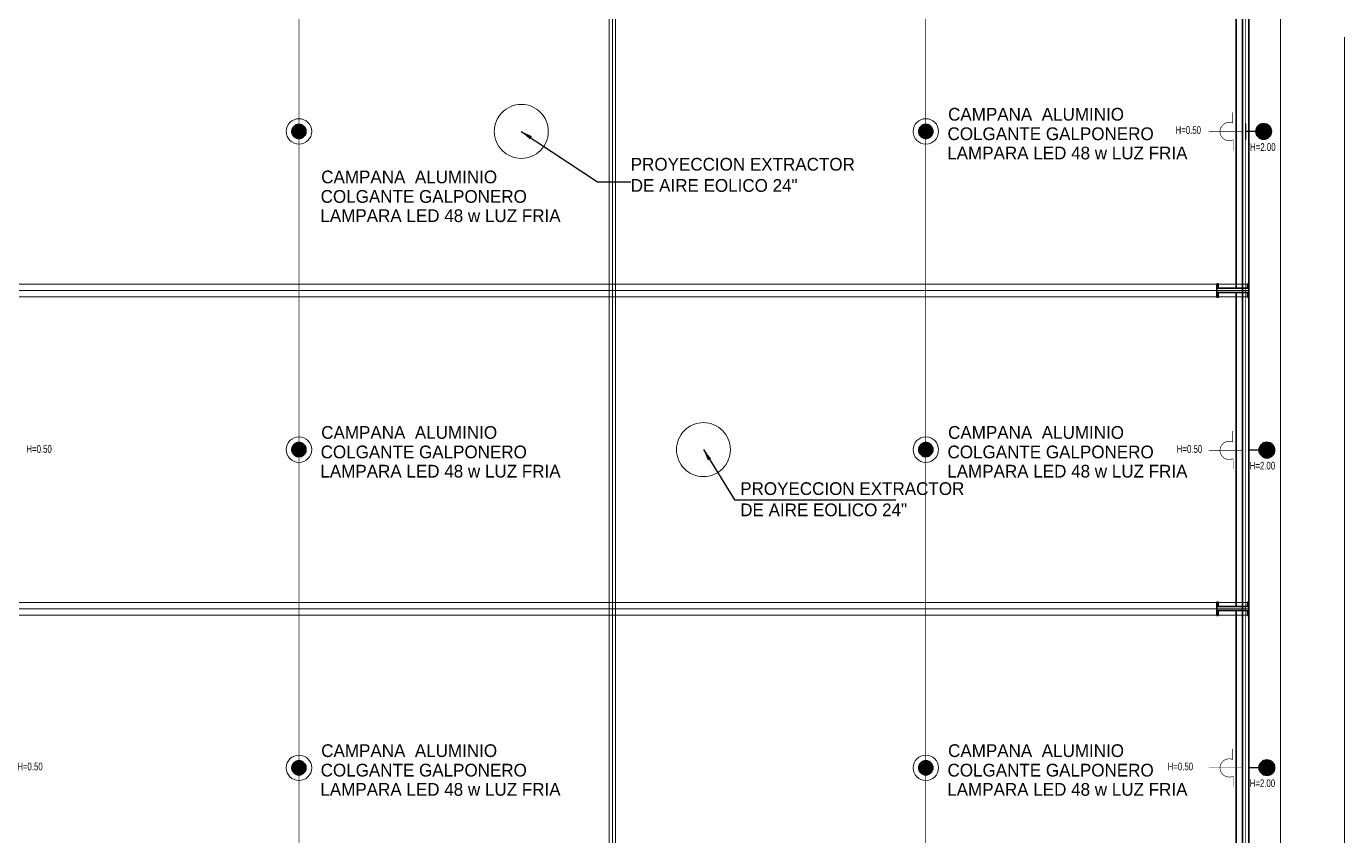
# Model space of a CAD drawing. Header units: millimetres. Extents: x 1972 to 5740, y 370 to 952.
# Drawn here: x 2695.26 to 2715.97, y 655.56 to 668.28 of the extents above; entities that cross this region are included whole.
import ezdxf

# ---------------------------------------------------------------- set-up
doc = ezdxf.new("R2010")
doc.units = ezdxf.units.MM
doc.header["$LTSCALE"] = 15
doc.linetypes.add('ACAD_ISO02W100', pattern=[15, 12, -3])
for name, color, linetype, lineweight in [('1 CIRCUITO  A  PB EXT', 11, 'Continuous', 30), ('1 CIRCUITO  D  INTERNO', 11, 'Continuous', 30), ('1 CIRCUITO T C', 11, 'Continuous', 30), ('1 ELECTRICIDAD', 11, 'Continuous', 9), ('cotas ROJAS', 5, 'Continuous', 13), ('MUROS', 1, 'Continuous', 30), ('SOMBRAS', 95, 'Continuous', 18)]:
    doc.layers.add(name, color=color, linetype=linetype, lineweight=lineweight)
doc.styles.add('texto', font='swisscl.ttf', dxfattribs={"height": 0.18})
doc.dimstyles.get("Standard").update_dxf_attribs({"dimtxt": 0.18, "dimasz": 0.18, "dimexe": 0.18, "dimexo": 0.0625, "dimgap": 0.09, "dimtad": 0, "dimtih": 1, "dimtoh": 1, "dimdec": 4, "dimzin": 0, "dimdsep": 46, "dimtxsty": 'Standard', "dimcen": 0.09, "dimadec": 0, "dimazin": 0, "dimtfac": 1, "dimtdec": 4, "dimtofl": 0, "dimtmove": 0, "dimatfit": 3, "dimfxl": 1, "dimtolj": 1, "dimtzin": 0, "dimarcsym": 0})

msp = doc.modelspace()

# ---------------------------------------------------------------- hatches: boundary and pattern name
at = {"layer": '1 CIRCUITO  D  INTERNO', "linetype": 'ACAD_ISO02W100', "ltscale": 0.01}
for points in [[(2699.43172, 666.62868, 1), (2699.65265, 666.62868, 1)], [(2709.28172, 666.62868, 1), (2709.50265, 666.62868, 1)], [(2699.43172, 661.62868, 1), (2699.65265, 661.62868, 1)], [(2709.28172, 661.62868, 1), (2709.50265, 661.62868, 1)], [(2699.43172, 656.62868, 1), (2699.65265, 656.62868, 1)], [(2709.28172, 656.62868, 1), (2709.50265, 656.62868, 1)]]:
    msp.add_hatch(color=256, dxfattribs=at).paths.add_polyline_path(points)

# ---------------------------------------------------------------- linework, layer by layer
at = {"layer": '1 CIRCUITO  A  PB EXT', "ltscale": 0.5, "const_width": 0.01}
msp.add_lwpolyline([(2714.46719, 676.63148), (2714.41719, 676.63148), (2714.41719, 654.15868), (2714.41719, 654.15868), (2714.41719, 654.15868), (2699.23223, 654.15868), (2699.23223, 654.22868)], dxfattribs=at)
at = {"layer": '1 CIRCUITO  A  PB EXT', "const_width": 0.02012}
for points in [[(2714.41719, 666.62817), (2714.41719, 666.75809)], [(2714.41719, 666.62817), (2714.41719, 666.49825)], [(2714.70112, 666.62817), (2714.41719, 666.62817)], [(2714.46719, 661.62146), (2714.46719, 661.75138)], [(2714.46719, 661.62146), (2714.46719, 661.49154)], [(2714.75112, 661.62146), (2714.46719, 661.62146)], [(2714.46719, 656.63148), (2714.46719, 656.76139)], [(2714.46719, 656.63148), (2714.46719, 656.50156)], [(2714.75112, 656.63148), (2714.46719, 656.63148)]]:
    msp.add_lwpolyline(points, dxfattribs=at)
at = {"layer": '1 CIRCUITO  A  PB EXT'}
for centre in [(2714.70112, 666.62817), (2714.75112, 661.62146), (2714.75112, 656.63148)]:
    msp.add_circle(centre, 0.12229, dxfattribs=at)
for points in [[(2714.58814, 666.67497), (2714.82341, 666.62817), (2714.57883, 666.62817)], [(2714.8141, 666.58137), (2714.57883, 666.62817), (2714.82341, 666.62817)], [(2714.57883, 666.62817), (2714.8141, 666.58137), (2714.58814, 666.58137)], [(2714.61465, 666.71464), (2714.8141, 666.67497), (2714.58814, 666.67497)], [(2714.82341, 666.62817), (2714.58814, 666.67497), (2714.8141, 666.67497)], [(2714.65432, 666.74115), (2714.78759, 666.71464), (2714.61465, 666.71464)], [(2714.8141, 666.67497), (2714.61465, 666.71464), (2714.78759, 666.71464)], [(2714.70112, 666.75046), (2714.74792, 666.74115), (2714.65432, 666.74115)], [(2714.78759, 666.71464), (2714.65432, 666.74115), (2714.74792, 666.74115)], [(2714.78759, 666.5417), (2714.58814, 666.58137), (2714.8141, 666.58137)], [(2714.58814, 666.58137), (2714.78759, 666.5417), (2714.61465, 666.5417)], [(2714.74792, 666.51519), (2714.61465, 666.5417), (2714.78759, 666.5417)], [(2714.61465, 666.5417), (2714.74792, 666.51519), (2714.65432, 666.51519)], [(2714.70112, 666.50588), (2714.65432, 666.51519), (2714.74792, 666.51519)], [(2714.63814, 661.66826), (2714.87341, 661.62146), (2714.62883, 661.62146)], [(2714.8641, 661.57466), (2714.62883, 661.62146), (2714.87341, 661.62146)], [(2714.62883, 661.62146), (2714.8641, 661.57466), (2714.63814, 661.57466)], [(2714.66465, 661.70793), (2714.8641, 661.66826), (2714.63814, 661.66826)], [(2714.87341, 661.62146), (2714.63814, 661.66826), (2714.8641, 661.66826)], [(2714.70432, 661.73444), (2714.83759, 661.70793), (2714.66465, 661.70793)], [(2714.8641, 661.66826), (2714.66465, 661.70793), (2714.83759, 661.70793)], [(2714.75112, 661.74375), (2714.79792, 661.73444), (2714.70432, 661.73444)], [(2714.83759, 661.70793), (2714.70432, 661.73444), (2714.79792, 661.73444)], [(2714.83759, 661.53499), (2714.63814, 661.57466), (2714.8641, 661.57466)], [(2714.63814, 661.57466), (2714.83759, 661.53499), (2714.66465, 661.53499)], [(2714.79792, 661.50848), (2714.66465, 661.53499), (2714.83759, 661.53499)], [(2714.66465, 661.53499), (2714.79792, 661.50848), (2714.70432, 661.50848)], [(2714.75112, 661.49917), (2714.70432, 661.50848), (2714.79792, 661.50848)], [(2714.63814, 656.67827), (2714.87341, 656.63148), (2714.62883, 656.63148)], [(2714.66465, 656.71795), (2714.8641, 656.67827), (2714.63814, 656.67827)], [(2714.87341, 656.63148), (2714.63814, 656.67827), (2714.8641, 656.67827)], [(2714.70432, 656.74446), (2714.83759, 656.71795), (2714.66465, 656.71795)], [(2714.8641, 656.67827), (2714.66465, 656.71795), (2714.83759, 656.71795)], [(2714.75112, 656.75376), (2714.79792, 656.74446), (2714.70432, 656.74446)], [(2714.83759, 656.71795), (2714.70432, 656.74446), (2714.79792, 656.74446)], [(2714.8641, 656.58468), (2714.62883, 656.63148), (2714.87341, 656.63148)], [(2714.62883, 656.63148), (2714.8641, 656.58468), (2714.63814, 656.58468)], [(2714.83759, 656.545), (2714.63814, 656.58468), (2714.8641, 656.58468)], [(2714.63814, 656.58468), (2714.83759, 656.545), (2714.66465, 656.545)], [(2714.79792, 656.5185), (2714.66465, 656.545), (2714.83759, 656.545)], [(2714.66465, 656.545), (2714.79792, 656.5185), (2714.70432, 656.5185)], [(2714.75112, 656.50919), (2714.70432, 656.5185), (2714.79792, 656.5185)]]:
    msp.add_solid(points, dxfattribs=at)
at = {"layer": '1 CIRCUITO  D  INTERNO', "linetype": 'ACAD_ISO02W100', "ltscale": 0.01, "const_width": 0.01}
for points in [[(2699.54219, 676.62868), (2699.54219, 654.22868), (2699.54219, 654.20368), (2709.45356, 654.20368), (2709.55356, 654.20368), (2709.55356, 654.22868)], [(2709.39219, 676.62868), (2709.39219, 654.20368)]]:
    msp.add_lwpolyline(points, dxfattribs=at)
at = {"layer": '1 CIRCUITO  D  INTERNO', "linetype": 'ACAD_ISO02W100', "ltscale": 0.01}
for centre in [(2699.54219, 666.62868), (2709.39219, 666.62868), (2699.54219, 661.62868), (2709.39219, 661.62868), (2699.54219, 656.62868), (2709.39219, 656.62868)]:
    msp.add_circle(centre, 0.11047, dxfattribs=at)
at = {"layer": '1 CIRCUITO T C', "ltscale": 0.5}
msp.add_line((2714.36719, 676.62868), (2714.36719, 654.17868), dxfattribs=at)
at = {"layer": '1 CIRCUITO T C', "ltscale": 0.5, "const_width": 0.01}
for points in [[(2714.2218, 666.33312), (2714.2218, 666.49801, -1.55536713), (2714.21493, 666.75907), (2714.21493, 666.93082)], [(2714.2218, 661.32311), (2714.2218, 661.48799, -1.55536713), (2714.21493, 661.74906), (2714.21493, 661.92081)], [(2714.2218, 656.33312), (2714.2218, 656.49801, -1.55536713), (2714.21493, 656.75907), (2714.21493, 656.93082)]]:
    msp.add_lwpolyline(points, format="xyb", dxfattribs=at)
for points in [[(2714.36719, 666.62868), (2713.83904, 666.62868)], [(2714.36719, 661.61866), (2713.83904, 661.61866)], [(2714.36719, 656.62868), (2714.36719, 656.62868), (2713.83904, 656.62868)]]:
    msp.add_lwpolyline(points, dxfattribs=at)
at = {"layer": '1 ELECTRICIDAD', "linetype": 'Continuous', "ltscale": 0.001}
for centre in [(2699.54219, 666.62868), (2709.39219, 666.62868), (2699.54219, 661.62868), (2709.39219, 661.62868), (2699.54219, 656.62868), (2709.39219, 656.62868)]:
    msp.add_circle(centre, 0.2, dxfattribs=at)
at = {"layer": 'MUROS', "linetype": 'Continuous', "ltscale": 0.001}
for p, q in [((2714.46719, 679.12868), (2714.46719, 654.12868)), ((2714.26719, 669.09868), (2714.26719, 664.16368)), ((2714.26719, 664.09868), (2714.26719, 659.16368)), ((2714.26719, 659.09868), (2714.26719, 654.22868))]:
    msp.add_line(p, q, dxfattribs=at)
for points in [[(2714.46719, 664.02368), (2714.46719, 664.23368), (2714.44719, 664.23368), (2714.44719, 664.16368), (2713.9868, 664.16368), (2713.9868, 664.23368), (2713.9668, 664.23368), (2713.9668, 664.02368), (2713.9868, 664.02368), (2713.9868, 664.09868), (2714.44719, 664.09868), (2714.44719, 664.02368), (2714.46719, 664.02368)], [(2714.46719, 659.02368), (2714.46719, 659.23368), (2714.44719, 659.23368), (2714.44719, 659.16368), (2713.9868, 659.16368), (2713.9868, 659.23368), (2713.9668, 659.23368), (2713.9668, 659.02368), (2713.9868, 659.02368), (2713.9868, 659.09868), (2714.44719, 659.09868), (2714.44719, 659.02368), (2714.46719, 659.02368)]]:
    msp.add_lwpolyline(points, close=True, dxfattribs=at)
at = {"layer": 'SOMBRAS', "linetype": 'Continuous', "ltscale": 0.001}
msp.add_line((2715.97324, 642.02868), (2715.97324, 668.11181), dxfattribs=at)
at = {"layer": 'SOMBRAS', "linetype": 'ACAD_ISO02W100', "ltscale": 20}
for p, q in [((2694.46719, 664.22868), (2714.46719, 664.22868)), ((2694.46719, 664.12868), (2714.46719, 664.12868)), ((2694.46719, 664.02868), (2714.46719, 664.02868)), ((2694.46719, 659.22868), (2714.46719, 659.22868)), ((2694.46719, 659.12868), (2714.46719, 659.12868)), ((2694.46719, 659.02868), (2714.46719, 659.02868))]:
    msp.add_line(p, q, dxfattribs=at)
at = {"layer": 'SOMBRAS', "linetype": 'Continuous', "ltscale": 0.001}
msp.add_lwpolyline([(2714.96719, 680.22868), (2714.96719, 642.12894)], dxfattribs=at)
at = {"layer": 'SOMBRAS', "linetype": 'ACAD_ISO02W100', "ltscale": 20}
msp.add_lwpolyline([(2704.46719, 679.12868), (2704.46719, 654.12868)], dxfattribs=at)
for points in [[(2704.46719, 665.37124), (2704.46719, 665.37124), (2704.46719, 669.12868), (2704.41719, 669.12868), (2704.41719, 664.12868), (2704.46719, 664.12868)], [(2704.46719, 665.37124), (2704.46719, 665.37124), (2704.46719, 669.12868), (2704.51719, 669.12868), (2704.51719, 664.12868), (2704.46719, 664.12868)], [(2704.46719, 660.37124), (2704.46719, 660.37124), (2704.46719, 664.12868), (2704.41719, 664.12868), (2704.41719, 659.12868), (2704.46719, 659.12868)], [(2704.46719, 660.37124), (2704.46719, 660.37124), (2704.46719, 664.12868), (2704.51719, 664.12868), (2704.51719, 659.12868), (2704.46719, 659.12868)], [(2704.46719, 655.37124), (2704.46719, 655.37124), (2704.46719, 659.12868), (2704.41719, 659.12868), (2704.41719, 654.12868), (2704.46719, 654.12868)], [(2704.46719, 655.37124), (2704.46719, 655.37124), (2704.46719, 659.12868), (2704.51719, 659.12868), (2704.51719, 654.12868), (2704.46719, 654.12868)]]:
    msp.add_lwpolyline(points, close=True, dxfattribs=at)
for centre in [(2703.03618, 666.62868), (2705.89819, 661.62868)]:
    msp.add_circle(centre, 0.42412, dxfattribs=at)

# ---------------------------------------------------------------- texts
at = {"layer": 'cotas ROJAS', "char_height": 0.12, "width": 1.5078199, "attachment_point": 1, "style": 'texto'}
for s, insert in [('H=0.50', (2713.31609, 666.7102)), ('H=2.00', (2714.48816, 666.44325)), ('H=0.50', (2695.25911, 661.69847)), ('H=0.50', (2713.33587, 661.69847)), ('H=2.00', (2714.48143, 661.43654)), ('H=0.50', (2695.11559, 656.7102)), ('H=0.50', (2713.19236, 656.7102)), ('H=2.00', (2714.48143, 656.44656))]:
    msp.add_mtext(s, dxfattribs=dict(at, insert=insert))
at = {"layer": 'SOMBRAS'}
for s, p in [('CAMPANA  ALUMINIO', (2709.74206, 666.79847)), ('COLGANTE GALPONERO  ', (2709.73338, 666.49221)), ('LAMPARA LED 48 w LUZ FRIA', (2709.72847, 666.18991)), ('CAMPANA  ALUMINIO', (2699.89206, 665.81351)), ('COLGANTE GALPONERO  ', (2699.88338, 665.50725)), ('LAMPARA LED 48 w LUZ FRIA', (2699.87847, 665.20495)), ('CAMPANA  ALUMINIO', (2699.89206, 661.79847)), ('CAMPANA  ALUMINIO', (2709.74206, 661.79847)), ('COLGANTE GALPONERO  ', (2699.88338, 661.49221)), ('COLGANTE GALPONERO  ', (2709.73338, 661.49221)), ('LAMPARA LED 48 w LUZ FRIA', (2699.87847, 661.18991)), ('LAMPARA LED 48 w LUZ FRIA', (2709.72847, 661.18991)), ('CAMPANA  ALUMINIO', (2699.89206, 656.79847)), ('CAMPANA  ALUMINIO', (2709.74206, 656.79847)), ('COLGANTE GALPONERO  ', (2699.88338, 656.49221)), ('COLGANTE GALPONERO  ', (2709.73338, 656.49221)), ('LAMPARA LED 48 w LUZ FRIA', (2699.87847, 656.18991)), ('LAMPARA LED 48 w LUZ FRIA', (2709.72847, 656.18991))]:
    msp.add_text(s, height=0.2, dxfattribs=at).set_placement(p)
at = {"layer": 'SOMBRAS', "char_height": 0.2, "width": 3.3777443, "attachment_point": 1}
for insert in [(2704.75567, 666.21301), (2706.47574, 661.11583)]:
    msp.add_mtext('PROYECCION EXTRACTOR\\PDE AIRE EOLICO 24"', dxfattribs=dict(at, insert=insert))

# ---------------------------------------------------------------- leaders
at = {"layer": 'SOMBRAS', "linetype": 'Continuous', "ltscale": 0.001}
for points in [[(2703.03618, 666.62868), (2704.23175, 665.83815), (2704.75567, 665.83815)], [(2705.89819, 661.62868), (2706.38569, 660.83815), (2708.92125, 660.83815)]]:
    msp.add_leader(points, dimstyle='Standard', override={"dimscale": 1}, dxfattribs=at)

doc.saveas('drawing.dxf')
